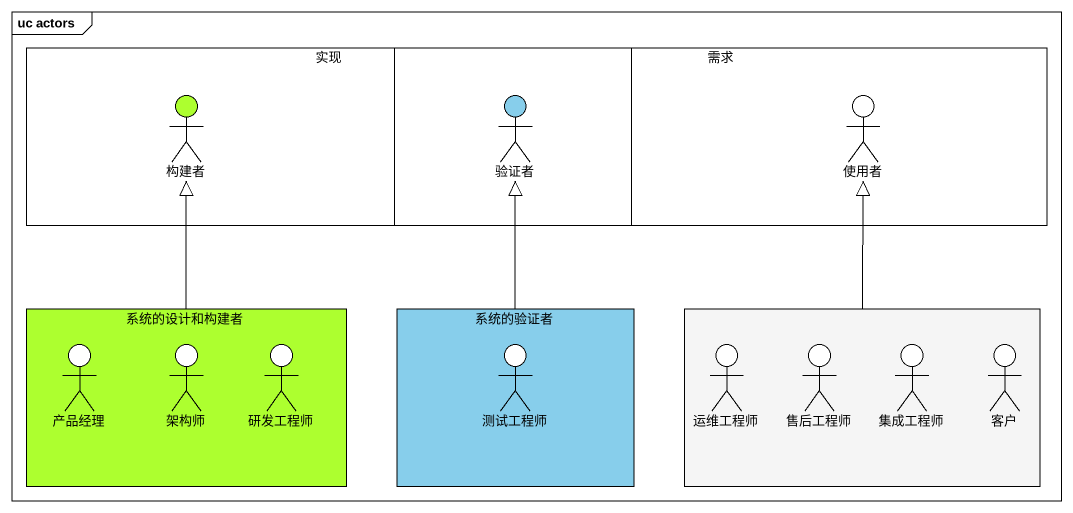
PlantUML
@startuml
mainframe uc actors
rectangle 实现 {
  actor 构建者 #ADFF2F
  actor 验证者 #87CEEB
}
rectangle 需求 {
  actor 使用者 #FFFFFF
}
rectangle 系统的设计和构建者 #ADFF2F {
  actor 产品经理 #FFFFFF
  actor 架构师 #FFFFFF
  actor 研发工程师 #FFFFFF
}
rectangle 系统的验证者 #87CEEB {
  actor 测试工程师 #FFFFFF
}
rectangle " " as rectangle1 #F5F5F5 {
  actor 运维工程师 #FFFFFF
  actor 售后工程师 #FFFFFF
  actor 集成工程师 #FFFFFF
  actor 客户 #FFFFFF
}
系统的设计和构建者 -up-|> 构建者
系统的验证者 -up-|> 验证者
rectangle1 -up-|> 使用者
@enduml
